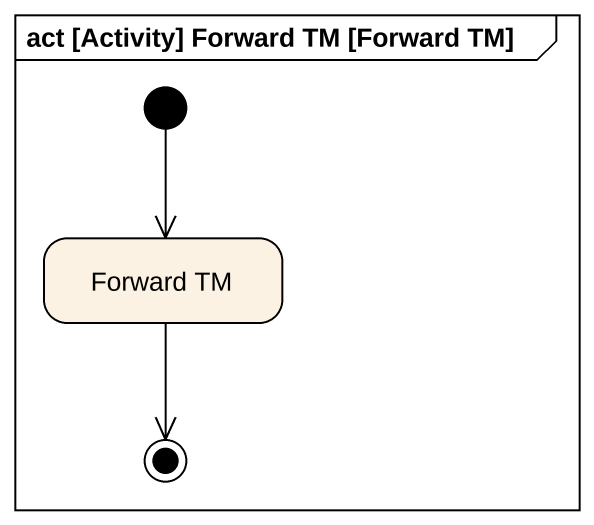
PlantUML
@startuml
mainframe act [Activity] Forward TM [Forward TM]
hide empty description
state "Forward TM" as Forward_TM
[*] --> Forward_TM
Forward_TM --> [*]
@enduml
